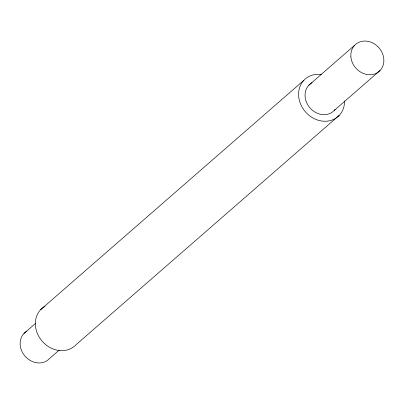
<?xml version="1.0" encoding="UTF-8"?>
<svg xmlns="http://www.w3.org/2000/svg" width="404" height="404" viewBox="0 0 404 404"><rect width="100%" height="100%" fill="white"/><g stroke="black" fill="none" stroke-linecap="round" stroke-linejoin="round"><path stroke-width="0.61" d="M40.663 309.656L303.894 80.26M23.947 333.487L35.734 323.22M308.863 85.188L354.641 45.293M59.257 350.076L49.359 358.707A17.917 15.382 48.9 0 1 24.73 355.818A17.917 15.382 48.9 0 1 26.619 331.31M334.275 110.408L380.053 70.513M339.244 115.342L76.013 344.738A24.927 21.397 48.9 0 1 41.46 340.365A24.927 21.397 48.9 0 1 45.066 306.222M344.551 101.005A24.927 21.397 48.9 0 1 321.877 121.048A24.927 21.397 48.9 0 1 298.581 94.592A24.927 21.397 48.9 0 1 321.256 74.553M335.022 109.54A17.917 15.382 48.9 0 1 309.863 107.777A17.917 15.382 48.9 0 1 312.029 82.719M350.894 56.913A17.917 15.382 48.9 0 0 376.887 72.983A17.917 15.382 48.9 0 0 374.261 43.814A17.917 15.382 48.9 0 0 350.894 56.913"/></g></svg>
